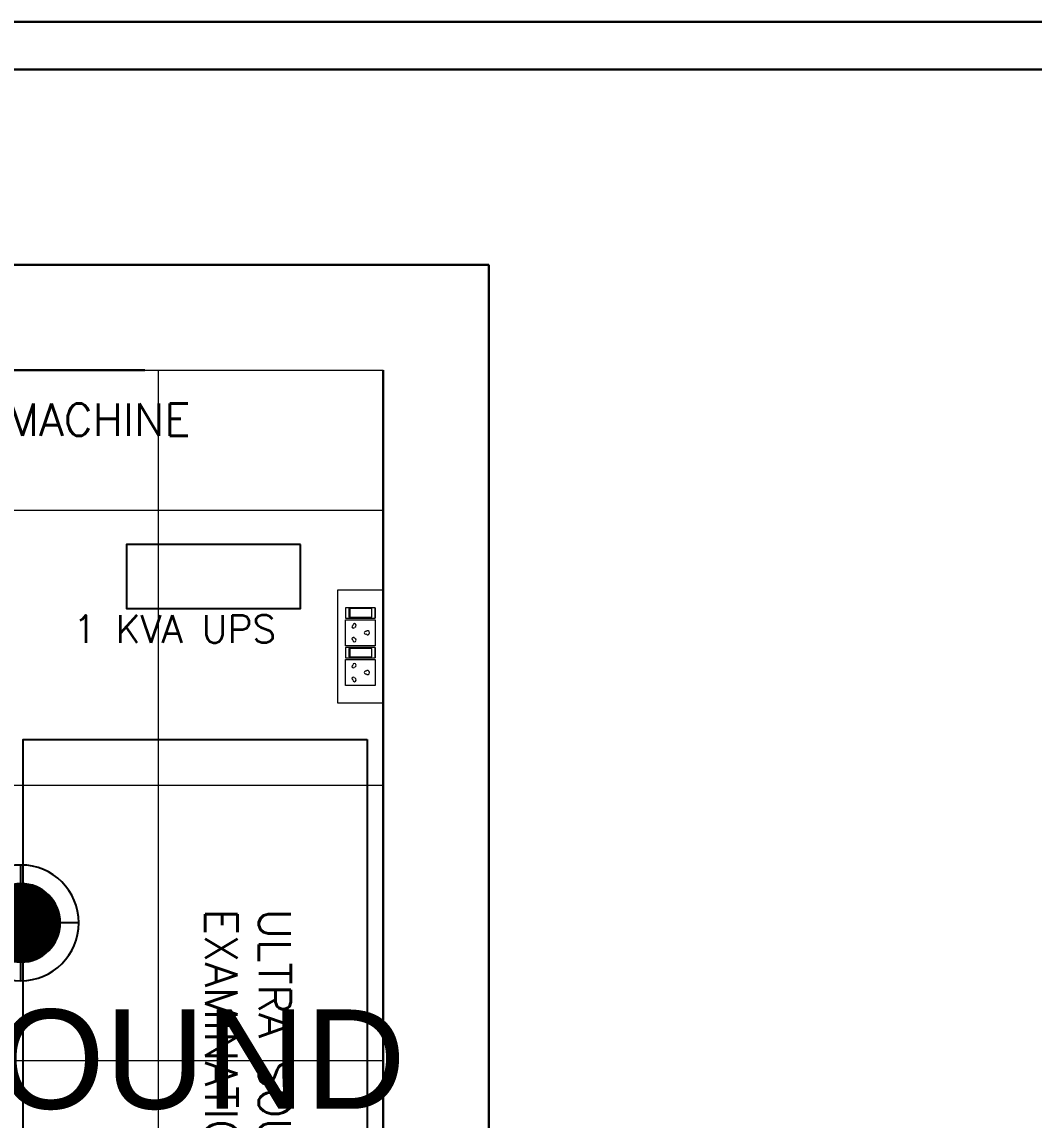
# Model space of a CAD drawing. Header units: millimetres. Extents: x 3552052 to 4144896, y -707811 to -630695.
# Drawn here: x 3698177 to 3700383, y -684556 to -682161 of the extents above; entities that cross this region are included whole.
import ezdxf

# ---------------------------------------------------------------- set-up
doc = ezdxf.new("R2010")
doc.units = ezdxf.units.MM
doc.header["$LTSCALE"] = 6
doc.header["$MEASUREMENT"] = 0
doc.layers.get('0').update_dxf_attribs({"linetype": 'CONTINUOUS', "lineweight": 0})
for name, color, linetype, lineweight in [('DIM', 7, 'CONTINUOUS', 0), ('ELE-12W LED', 1, 'CONTINUOUS', 0), ('ELE-2NOS OF 6-16 RAW POWER SOCKET', 1, 'CONTINUOUS', 0), ('ELE-4M UPS P.SB', 3, 'CONTINUOUS', 0), ('EQP', 6, 'CONTINUOUS', 0), ('MEP_HVAC_TEXT', 7, 'CONTINUOUS', 0), ('WALL', 8, 'CONTINUOUS', 0)]:
    doc.layers.add(name, color=color, linetype=linetype, lineweight=lineweight)
doc.styles.add('ARIAL', font='arial.ttf')
doc.styles.get("Standard").update_dxf_attribs({"font": 'SIMPLEX'})

# ---------------------------------------------------------------- blocks, each defined once
blk = doc.blocks.new('2')
at = {"layer": 'ELE-4M UPS P.SB', "color": 251, "linetype": 'ByBlock'}
for p, q in [((3602660.8, -685926.4), (3602660.8, -681421.4)), ((3600970.8, -681726.4), (3603150.7, -681726.4)), ((3600970.8, -682326.4), (3603150.7, -682326.4)), ((3600970.8, -682926.4), (3603150.7, -682926.4))]:
    blk.add_line(p, q, dxfattribs=at)
blk.add_lwpolyline([(3600970.8, -681421.4), (3603150.7, -681421.4), (3603150.7, -685926.4), (3600970.8, -685926.4)], close=True, dxfattribs=at)
blk = doc.blocks.new('RTUH 6U')
at = {"layer": 'ELE-2NOS OF 6-16 RAW POWER SOCKET', "color": 30, "lineweight": 0, "ltscale": 300}
for p, q in [((-311.5, -26.5), (-226.5, -26.5)), ((-311.5, -123.5), (-311.5, -26.5)), ((-226.5, -26.5), (-226.5, -123.5)), ((-187.1, -26.5), (-220.9, -26.5)), ((-220.9, -26.5), (-220.9, -123.5)), ((-187.1, -123.5), (-187.1, -26.5)), ((-187.1, -123.5), (-187.1, -26.5)), ((-181.4, -123.5), (-181.4, -26.5)), ((-181.4, -26.5), (-96.4, -26.5)), ((-96.4, -26.5), (-96.4, -123.5)), ((-57, -26.5), (-90.8, -26.5)), ((-90.8, -26.5), (-90.8, -123.5)), ((-57, -123.5), (-57, -26.5)), ((-57, -123.5), (-57, -26.5)), ((-189.9, -37), (-218, -37)), ((-218, -37), (-218, -113)), ((-189.9, -40.4), (-218, -40.4)), ((-189.9, -113), (-189.9, -37)), ((-59.8, -37), (-88, -37)), ((-88, -37), (-88, -113)), ((-59.8, -40.4), (-88, -40.4)), ((-59.8, -113), (-59.8, -37)), ((-226.5, -123.5), (-311.5, -123.5)), ((-187.1, -123.5), (-220.9, -123.5)), ((-220.9, -123.5), (-187.1, -123.5)), ((-218, -113), (-189.9, -113)), ((-96.4, -123.5), (-181.4, -123.5)), ((-57, -123.5), (-90.8, -123.5)), ((-90.8, -123.5), (-57, -123.5)), ((-88, -113), (-59.8, -113))]:
    blk.add_line(p, q, dxfattribs=at)
blk.add_lwpolyline([(0, 0), (-368.5, 0), (-368.5, -150), (0, -150)], close=True, dxfattribs=at)
for centre, radius, start, end in [((-293.2, -56.1), 5.7, 87.49, 354.7311), ((-288.7, -52.1), 4.6, 284.9049, 157.3162), ((-249.3, -52.1), 4.6, 22.6838, 255.0951), ((-244.8, -56.1), 5.7, 185.2689, 92.51), ((-163.1, -56.1), 5.7, 87.49, 354.7311), ((-158.6, -52.1), 4.6, 284.9049, 157.3162), ((-119.2, -52.1), 4.6, 22.6838, 255.0951), ((-114.7, -56.1), 5.7, 185.2689, 92.51), ((-269, -99), 6.62, 127.1584, 52.8416), ((-269, -92.3), 4.22, 341.4031, 198.5969), ((-138.9, -99), 6.62, 127.1584, 52.8416), ((-138.9, -92.3), 4.22, 341.4031, 198.5969)]:
    blk.add_arc(centre, radius, start, end, dxfattribs=at)
blk = doc.blocks.new('18W LED')
at = {"layer": 'ELE-12W LED', "lineweight": 25}
h = blk.add_hatch(dxfattribs=at)
h.set_pattern_fill('ANSI31', color=252)
h.set_pattern_definition([(45, (-1135553.9097, 459369.4158), (-2.24506403, 2.24506403), [])])
edge = h.paths.add_edge_path()
edge.add_arc((0, 0), 85.7, 0, 360)
at = {"layer": 'ELE-12W LED', "color": 1, "lineweight": 25}
for p, q in [((0, -126.1), (0, 126.1)), ((-126.1, 0), (126.1, 0))]:
    blk.add_line(p, q, dxfattribs=at)
for radius in [126.1, 85.7]:
    blk.add_circle((0, 0), radius, dxfattribs=at)

msp = doc.modelspace()

# ---------------------------------------------------------------- linework, layer by layer
at = {"color": 7, "lineweight": 30}
for points in [[(3705484.9, -682161.4), (3705484.9, -699656.3), (3695484.9, -699656.3), (3695484.9, -682161.4)], [(3705381.2, -682265.1), (3705381.2, -699552.7), (3695588.5, -699552.7), (3695588.5, -682265.1)]]:
    msp.add_lwpolyline(points, close=True, dxfattribs=at)
at = {"layer": 'EQP', "lineweight": -3}
msp.add_lwpolyline([(3698784.4, -683300.7), (3698404.4, -683300.7), (3698404.4, -683440.7), (3698784.4, -683440.7), (3698784.4, -683300.7)], dxfattribs=at)
msp.add_lwpolyline([(3698929.1, -683725.8), (3698929.1, -685825.8), (3698179.1, -685825.8), (3698179.1, -683725.8)], close=True, dxfattribs=at)
at = {"layer": 'WALL', "color": 7, "lineweight": 30}
for p, q in [((3699194.4, -682690.7), (3696669.6, -682690.7)), ((3699194.5, -687540.8), (3699194.4, -682690.7)), ((3698444.4, -682920.7), (3696784.6, -682920.7)), ((3698964.5, -687425.8), (3698964.4, -682920.7)), ((3699194.4, -682920.7), (3699194.5, -686120.7))]:
    msp.add_line(p, q, dxfattribs=at)

# ---------------------------------------------------------------- block references
at = {"layer": 'ELE-12W LED', "color": 6, "lineweight": -3, "xscale": -1}
msp.add_blockref('18W LED', (3698174.5, -684125.8), dxfattribs=at)
at = {"layer": 'ELE-2NOS OF 6-16 RAW POWER SOCKET', "color": 3, "lineweight": -3, "xscale": 0.6666669986440074, "yscale": 0.6666669986440074, "zscale": 0.6666669986440074, "rotation": 89.9999999999999}
msp.add_blockref('RTUH 6U', (3698864.4, -683400.7), dxfattribs=at)
at = {"layer": 'ELE-4M UPS P.SB', "color": 7, "lineweight": -3}
msp.add_blockref('2', (95813.8, -1499.4), dxfattribs=at)

# ---------------------------------------------------------------- texts
at = {"layer": 'DIM', "color": 7, "lineweight": -3, "insert": (3697928.4, -684785.8), "char_height": 216.75, "width": 2086.034, "attachment_point": 5, "style": 'ARIAL'}
msp.add_mtext('ULTRA SOUND\\PROOM\\P2180x4505', dxfattribs=at)
at = {"layer": 'MEP_HVAC_TEXT', "lineweight": -3, "attachment_point": 1}
for s, width, insert, char_height in [('ULTRA SOUND MACHINE', 1149.828, (3697443.1, -682993.6), 70), ('1 KVA UPS', 639.402, (3698288.1, -683455.1), 60)]:
    msp.add_mtext_dynamic_manual_height_columns(s, width=width, gutter_width=10, heights=[0], dxfattribs=dict(at, insert=insert, char_height=char_height))
at = {"layer": 'MEP_HVAC_TEXT', "lineweight": -3, "insert": (3698763.2, -684095), "char_height": 70, "attachment_point": 1, "rotation": 270}
msp.add_mtext_dynamic_manual_height_columns('ULTRA SOUND \\PEXAMINATION COUCH', width=1808.291, gutter_width=10, heights=[0], dxfattribs=at)

doc.saveas('drawing.dxf')
